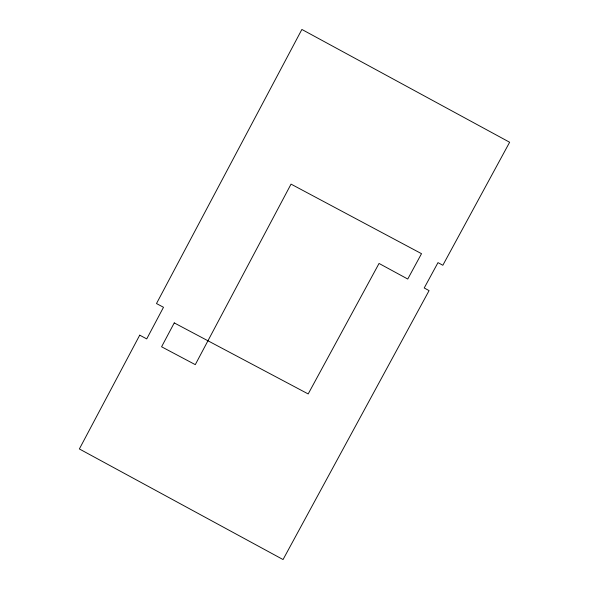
<?xml version="1.0" encoding="UTF-8"?>
<svg xmlns="http://www.w3.org/2000/svg" width="589" height="589" viewBox="0 0 589 589"><rect width="100%" height="100%" fill="white"/><g stroke="black" fill="none" stroke-linecap="round" stroke-linejoin="round"><path stroke-width="0.88" d="M139.718 335.178L79.368 448.958L283.051 559.55L429.072 290.62L424.22 287.984L437.988 262.628L442.84 265.264L509.632 142.251L301.877 29.45L156.49 303.556L163.499 307.274L146.727 338.896L139.718 335.178M174.248 322.905L161.585 346.781L195.283 364.65L291.04 184.121L421.518 253.682L407.75 279.039L379.044 263.452L308.187 393.945L174.248 322.905"/></g></svg>
